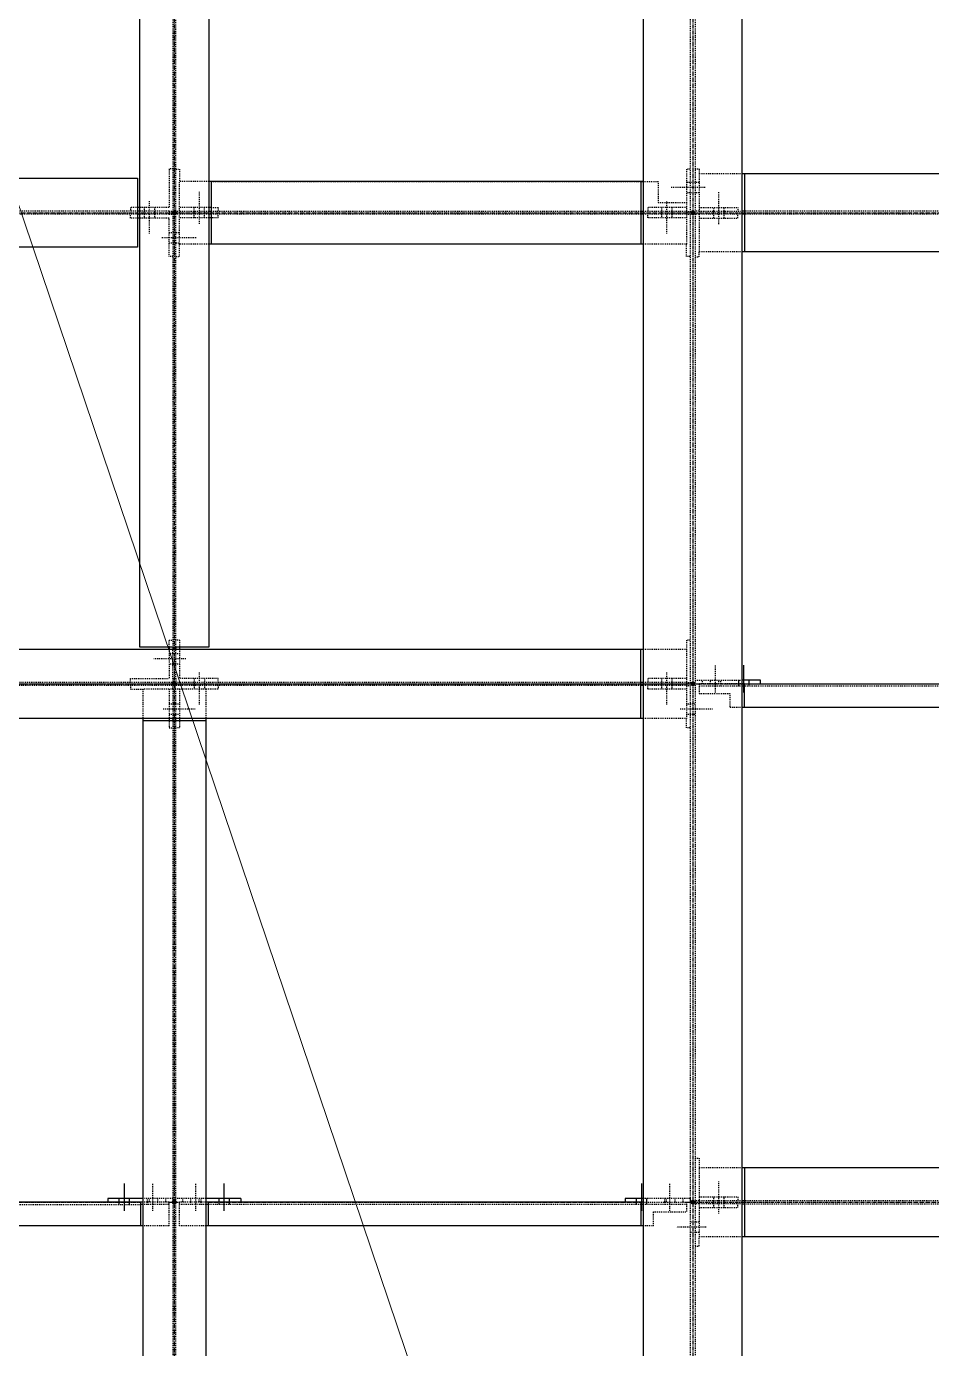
# Model space of a CAD drawing. Header units: millimetres. Extents: x -1319 to 21258, y 11161 to 27532.
# Drawn here: x 7613 to 9533, y 19071 to 21877 of the extents above; entities that cross this region are included whole.
import ezdxf

# ---------------------------------------------------------------- set-up
doc = ezdxf.new("R2010")
doc.units = ezdxf.units.MM
for name, pattern in [('CENTER', [12.7, 7.9375, -1.5875, 1.5875, -1.5875]), ('DXK_LINE_DOT2', [3.9198, 1.9599, -1.9599]), ('DXK_LINE_DOT5', [7.8785, 2.979, -0.9799, 0.9799, -0.9799, 0.9799, -0.9799])]:
    doc.linetypes.add(name, pattern=pattern)
for name, color, linetype in [('1', 7, 'Continuous'), ('2', 7, 'Continuous'), ('4', 7, 'Continuous')]:
    doc.layers.add(name, color=color, linetype=linetype)
doc.layers.add('hoist', color=221, linetype='Continuous', lineweight=9)

# ---------------------------------------------------------------- blocks, each defined once
blk = doc.blocks.new('A$Cfeb8c868')
at = {"layer": '4', "linetype": 'Continuous'}
for points in [[(2200, -2004, -1), (2200, -1996, -1)], [(2200, -2004, -1), (2200, -1996, -1)], [(3300, -2004, -1), (3300, -1996, -1)], [(3300, -2004, -1), (3300, -1996, -1)], [(2200, -3004, -1), (2200, -2996, -1)], [(2200, -3004, -1), (2200, -2996, -1)], [(3300, -3004, -1), (3300, -2996, -1)], [(3300, -3004, -1), (3300, -2996, -1)], [(2200, -4104, -1), (2200, -4096, -1)], [(2200, -4104, -1), (2200, -4096, -1)], [(3300, -4104, -1), (3300, -4096, -1)], [(3300, -4104, -1), (3300, -4096, -1)]]:
    blk.add_hatch(color=4, dxfattribs=at).paths.add_polyline_path(points)
at = {"layer": '1', "color": 4, "linetype": 'DXK_LINE_DOT2'}
for p, q in [((2196.8, -110), (2196.8, -2921.8)), ((3305.4, -110), (3305.4, -4670)), ((2203.2, -2921.8), (2203.2, -497.1)), ((3294.6, -592.8), (3294.6, -4670)), ((2196.8, -1906.8), (2188.8, -1906.8)), ((2188.8, -1906.8), (2188.8, -1988.8)), ((2203.2, -1907.2), (2211.2, -1907.2)), ((2211.2, -1907.2), (2211.2, -1933.4)), ((3294.6, -1907.2), (3286.6, -1907.2)), ((3286.6, -1907.2), (3286.6, -1978.4)), ((3305.4, -1906.7), (3313.4, -1906.7)), ((3313.4, -1906.7), (3313.4, -1917.2)), ((2273.2, -1933.4), (2211.2, -1933.4)), ((2211.2, -2066.6), (2211.2, -1933.4)), ((2278.2, -1933.4), (3226.6, -1933.4)), ((3226.6, -1933.4), (3226.6, -1978.4)), ((3294.6, -1935.7), (3286.6, -1935.7)), ((3305.4, -1935.7), (3294.6, -1935.7)), ((3313.4, -1935.7), (3305.4, -1935.7)), ((3313.4, -1917.2), (3313.4, -2082.8)), ((3405, -1917.2), (3313.4, -1917.2)), ((2253.2, -2023.9), (2253.2, -1955.9)), ((3326.4, -1946.7), (3253.4, -1946.7)), ((3294.6, -1957.7), (3286.6, -1957.7)), ((3305.4, -1957.7), (3294.6, -1957.7)), ((3313.4, -1957.7), (3305.4, -1957.7)), ((3355.4, -2024.3), (3355.4, -1956.3)), ((2106.8, -1988.8), (2106.8, -1996.8)), ((2121.8, -1988.8), (2106.8, -1988.8)), ((2188.8, -1988.8), (2126.8, -1988.8)), ((2135.8, -1988.8), (2135.8, -1996.8)), ((2146.8, -1975.8), (2146.8, -2043.8)), ((2157.8, -1988.8), (2157.8, -1996.8)), ((2273.2, -1989.2), (2211.2, -1989.2)), ((2242.2, -1997.2), (2242.2, -1989.2)), ((2264.2, -1997.2), (2264.2, -1989.2)), ((2278.2, -1989.2), (2293.2, -1989.2)), ((2293.2, -1989.2), (2293.2, -1997.2)), ((3286.6, -1989.2), (3204.6, -1989.2)), ((3204.6, -1989.2), (3204.6, -1997.2)), ((3226.6, -1978.4), (3286.6, -1978.4)), ((3233.6, -1989.2), (3233.6, -1997.2)), ((3244.6, -1976.2), (3244.6, -2044.2)), ((3255.6, -1989.2), (3255.6, -1997.2)), ((3286.6, -1978.4), (3286.6, -2066.6)), ((3313.4, -1988.7), (3395.4, -1988.7)), ((3344.4, -1996.7), (3344.4, -1988.7)), ((3366.4, -1996.7), (3366.4, -1988.7)), ((3395.4, -1988.7), (3395.4, -1996.7)), ((2106.8, -1996.8), (1178.2, -1996.8)), ((2121.8, -2003.2), (1178.2, -2003.2)), ((2188.8, -1996.8), (2106.8, -1996.8)), ((2106.8, -2011.2), (2106.8, -2003.2)), ((2121.8, -2011.2), (2106.8, -2011.2)), ((2121.8, -2003.2), (2126.8, -2003.2)), ((2188.8, -2003.2), (2126.8, -2003.2)), ((2188.8, -2011.2), (2126.8, -2011.2)), ((2135.8, -1996.8), (2135.8, -2003.2)), ((2135.8, -2003.2), (2135.8, -2011.2)), ((2157.8, -1996.8), (2157.8, -2003.2)), ((2157.8, -2003.2), (2157.8, -2011.2)), ((2188.8, -1996.8), (2188.8, -2003.2)), ((2188.8, -1996.8), (2196.8, -1996.8)), ((2188.8, -2003.2), (2196.8, -2003.2)), ((2188.8, -2093.2), (2188.8, -2011.2)), ((2211.2, -1997.2), (2203.2, -1997.2)), ((2211.2, -2002.9), (2203.2, -2002.9)), ((2273.2, -1997.2), (2211.2, -1997.2)), ((2273.2, -2002.9), (2211.2, -2002.9)), ((2273.2, -2010.9), (2211.2, -2010.9)), ((2242.2, -2002.9), (2242.2, -1997.2)), ((2242.2, -2010.9), (2242.2, -2002.9)), ((2264.2, -2002.9), (2264.2, -1997.2)), ((2264.2, -2010.9), (2264.2, -2002.9)), ((2278.2, -1997.2), (2273.2, -1997.2)), ((2278.2, -2002.9), (2273.2, -2002.9)), ((3190, -1997.2), (2278.2, -1997.2)), ((3190, -2002.9), (2278.2, -2002.9)), ((2293.2, -2010.9), (2278.2, -2010.9)), ((2293.2, -2010.9), (2293.2, -2002.9)), ((3286.6, -1997.2), (3195, -1997.2)), ((3286.6, -2002.9), (3195, -2002.9)), ((3204.6, -2010.9), (3204.6, -2002.9)), ((3286.6, -2010.9), (3204.6, -2010.9)), ((3233.6, -1997.2), (3233.6, -2002.9)), ((3233.6, -2002.9), (3233.6, -2010.9)), ((3255.6, -1997.2), (3255.6, -2002.9)), ((3255.6, -2002.9), (3255.6, -2010.9)), ((3286.6, -1997.2), (3294.6, -1997.2)), ((3286.6, -2002.9), (3294.6, -2002.9)), ((3313.4, -1996.7), (3305.4, -1996.7)), ((3313.4, -2003.3), (3305.4, -2003.3)), ((3313.4, -1996.7), (3405, -1996.7)), ((3405, -2003.3), (3313.4, -2003.3)), ((3313.4, -2011.3), (3395.4, -2011.3)), ((3344.4, -2003.3), (3344.4, -1996.7)), ((3344.4, -2011.3), (3344.4, -2003.3)), ((3366.4, -2003.3), (3366.4, -1996.7)), ((3366.4, -2011.3), (3366.4, -2003.3)), ((3395.4, -2011.3), (3395.4, -2003.3)), ((6505, -1996.7), (3410, -1996.7)), ((6505, -2003.3), (3410, -2003.3)), ((2188.8, -2041.9), (2196.8, -2041.9)), ((2196.8, -2041.9), (2203.2, -2041.9)), ((2203.2, -2041.9), (2211.2, -2041.9)), ((2173.6, -2052.9), (2246.6, -2052.9)), ((2188.8, -2063.9), (2196.8, -2063.9)), ((2196.8, -2063.9), (2203.2, -2063.9)), ((2203.2, -2063.9), (2211.2, -2063.9)), ((2273.2, -2066.6), (2211.2, -2066.6)), ((2211.2, -2092.9), (2211.2, -2066.6)), ((3286.6, -2066.6), (3195, -2066.6)), ((3286.6, -2092.9), (3286.6, -2066.6)), ((2196.8, -2093.2), (2188.8, -2093.2)), ((2203.2, -2092.9), (2211.2, -2092.9)), ((3294.6, -2092.9), (3286.6, -2092.9)), ((3305.4, -2093.3), (3313.4, -2093.3)), ((3405, -2082.8), (3313.4, -2082.8)), ((3313.4, -2093.3), (3313.4, -2082.8)), ((2188.8, -2921.8), (2188.8, -2906.8)), ((2188.8, -2906.8), (2196.8, -2906.8)), ((2211.2, -2906.8), (2203.2, -2906.8)), ((2211.2, -2906.8), (2211.2, -2921.8)), ((3294.6, -2906.8), (3286.6, -2906.8)), ((3286.6, -2906.8), (3286.6, -2926.8)), ((2188.8, -2926.8), (2188.8, -2988.8)), ((2196.8, -2935.8), (2188.8, -2935.8)), ((2196.8, -2921.8), (2196.8, -2926.8)), ((2196.8, -2988.8), (2196.8, -2926.8)), ((2203.2, -2935.8), (2196.8, -2935.8)), ((2203.2, -2921.8), (2203.2, -2926.8)), ((2203.2, -2988.8), (2203.2, -2926.8)), ((2211.2, -2935.8), (2203.2, -2935.8)), ((2211.2, -2926.8), (2211.2, -2988.8)), ((3286.6, -2926.8), (3195, -2926.8)), ((3286.6, -2926.8), (3286.6, -3073.2)), ((2224.2, -2946.8), (2156.2, -2946.8)), ((2196.8, -2957.8), (2188.8, -2957.8)), ((2203.2, -2957.8), (2196.8, -2957.8)), ((2211.2, -2957.8), (2203.2, -2957.8)), ((3348.4, -3018), (3348.4, -2960)), ((2293.2, -2996.8), (306, -2996.8)), ((2106.8, -2996.8), (2106.8, -2988.8)), ((2106.8, -2988.8), (2188.8, -2988.8)), ((2196.8, -2988.8), (2203.2, -2988.8)), ((2196.8, -2988.8), (2196.8, -2996.8)), ((2203.2, -2988.8), (2203.2, -2996.8)), ((2293.2, -2988.8), (2211.2, -2988.8)), ((2241.9, -2988.8), (2241.9, -2996.8)), ((2241.9, -2996.8), (2241.9, -3003.2)), ((2252.8, -2975.8), (2252.8, -3043.8)), ((2263.8, -2988.8), (2263.8, -2996.8)), ((2263.8, -2996.8), (2263.8, -3003.2)), ((2293.2, -2996.8), (2293.2, -2988.8)), ((3286.6, -2996.8), (2293.2, -2996.8)), ((3286.6, -2988.8), (3204.6, -2988.8)), ((3204.6, -2988.8), (3204.6, -2996.8)), ((3233.6, -2988.8), (3233.6, -2996.8)), ((3233.6, -2996.8), (3233.6, -3003.2)), ((3244.6, -2975.8), (3244.6, -3043.8)), ((3255.6, -2988.8), (3255.6, -2996.8)), ((3255.6, -2996.8), (3255.6, -3003.2)), ((3286.6, -2996.8), (3294.6, -2996.8)), ((3305.4, -2992), (3405, -2992)), ((3313.4, -3000), (3313.4, -3020)), ((3410, -3000), (3313.4, -3000)), ((3320.4, -3000), (3320.4, -2992)), ((3337.4, -3000), (3337.4, -2992)), ((3337.4, -3005), (3337.4, -3000)), ((3355.4, -3000), (3355.4, -2992)), ((3359.4, -3000), (3359.4, -2992)), ((3359.4, -3005), (3359.4, -3000)), ((3443.4, -3000), (3443.4, -2992)), ((3190, -3003.2), (306, -3003.2)), ((2107.1, -3003.2), (2107.1, -3011.2)), ((2107.1, -3011.2), (2133.4, -3011.2)), ((2133.4, -3011.2), (2133.4, -3078.2)), ((2266.6, -3011.2), (2133.4, -3011.2)), ((2189.1, -3011.2), (2189.1, -3073.2)), ((2197.1, -3011.2), (2197.1, -3003.2)), ((2197.1, -3011.2), (2197.1, -3073.2)), ((2202.8, -3011.2), (2202.8, -3003.2)), ((2202.8, -3011.2), (2202.8, -3073.2)), ((2210.9, -3011.2), (2210.9, -3073.2)), ((2241.9, -3003.2), (2241.9, -3011.2)), ((2263.8, -3003.2), (2263.8, -3011.2)), ((2266.6, -3011.2), (2266.6, -3073.2)), ((2292.8, -3011.2), (2266.6, -3011.2)), ((2292.8, -3003.2), (2292.8, -3011.2)), ((3286.6, -3003.2), (3195, -3003.2)), ((3204.6, -3011.2), (3204.6, -3003.2)), ((3286.6, -3011.2), (3204.6, -3011.2)), ((3233.6, -3003.2), (3233.6, -3011.2)), ((3255.6, -3003.2), (3255.6, -3011.2)), ((3286.6, -3003.2), (3294.6, -3003.2)), ((3405, -3005), (3313.4, -3005)), ((3313.4, -3020), (3378.4, -3020)), ((3378.4, -3020), (3378.4, -3050)), ((3988.8, -3005), (3410, -3005)), ((2176.1, -3053.2), (2244.1, -3053.2)), ((2189.1, -3042.2), (2197.1, -3042.2)), ((2197.1, -3042.2), (2202.8, -3042.2)), ((2202.8, -3042.2), (2210.9, -3042.2)), ((3273.6, -3053.2), (3341.6, -3053.2)), ((3286.6, -3042.2), (3294.6, -3042.2)), ((3294.6, -3042.2), (3305.4, -3042.2)), ((3405, -3050), (3378.4, -3050)), ((2189.1, -3064.2), (2197.1, -3064.2)), ((2189.1, -3078.2), (2189.1, -3093.2)), ((2197.1, -3064.2), (2202.8, -3064.2)), ((2197.1, -3078.2), (2197.1, -3073.2)), ((2197.1, -3078.2), (2197.1, -4670)), ((2202.8, -3064.2), (2210.9, -3064.2)), ((2202.8, -3078.2), (2202.8, -3073.2)), ((2202.8, -3078.2), (2202.8, -4670)), ((2210.9, -3078.2), (2210.9, -3093.2)), ((3286.6, -3073.2), (3190, -3073.2)), ((3286.6, -3064.2), (3294.6, -3064.2)), ((3286.6, -3093.2), (3286.6, -3073.2)), ((3294.6, -3064.2), (3305.4, -3064.2)), ((2189.1, -3093.2), (2197.1, -3093.2)), ((2210.9, -3093.2), (2202.8, -3093.2)), ((3294.6, -3093.2), (3286.6, -3093.2)), ((3305.4, -4006.8), (3313.4, -4006.8)), ((3313.4, -4006.8), (3313.4, -4026.8)), ((3405, -4026.8), (3313.4, -4026.8)), ((3313.4, -4026.8), (3313.4, -4173.2)), ((2154.2, -4118), (2154.2, -4060)), ((2245.8, -4118), (2245.8, -4060)), ((3251.6, -4118), (3251.6, -4060)), ((3355.4, -4124.2), (3355.4, -4056.2)), ((2197.2, -4092), (2133.4, -4092)), ((2143.2, -4100), (2143.2, -4092)), ((2147.2, -4100), (2147.2, -4092)), ((2165.2, -4100), (2165.2, -4092)), ((2182.2, -4100), (2182.2, -4092)), ((2266.6, -4092), (2202.8, -4092)), ((2217.9, -4100), (2217.9, -4092)), ((2234.8, -4100), (2234.8, -4092)), ((2252.8, -4100), (2252.8, -4092)), ((2256.8, -4100), (2256.8, -4092)), ((3294.6, -4092), (3195, -4092)), ((3240.6, -4100), (3240.6, -4092)), ((3244.6, -4100), (3244.6, -4092)), ((3262.6, -4100), (3262.6, -4092)), ((3279.6, -4100), (3279.6, -4092)), ((3294.6, -4092), (3294.6, -4100)), ((3313.4, -4088.8), (3395.4, -4088.8)), ((3344.4, -4096.8), (3344.4, -4088.8)), ((3366.4, -4096.8), (3366.4, -4088.8)), ((3395.4, -4088.8), (3395.4, -4096.8)), ((1171.6, -4105), (2128.4, -4105)), ((2189.2, -4100), (2128.4, -4100)), ((2189.2, -4105), (2133.4, -4105)), ((2143.2, -4105), (2143.2, -4100)), ((2165.2, -4105), (2165.2, -4100)), ((2189.2, -4150), (2189.2, -4100)), ((2271.6, -4100), (2210.9, -4100)), ((2210.9, -4150), (2210.9, -4100)), ((2266.6, -4105), (2210.9, -4105)), ((2234.8, -4105), (2234.8, -4100)), ((2256.8, -4105), (2256.8, -4100)), ((3190, -4105), (2271.6, -4105)), ((3190, -4100), (3286.6, -4100)), ((3286.6, -4105), (3195, -4105)), ((3216.6, -4150), (3216.6, -4120)), ((3216.6, -4120), (3286.6, -4120)), ((3240.6, -4105), (3240.6, -4100)), ((3262.6, -4105), (3262.6, -4100)), ((3286.6, -4100), (3286.6, -4120)), ((3313.4, -4096.8), (3305.4, -4096.8)), ((3313.4, -4103.2), (3305.4, -4103.2)), ((3405, -4096.8), (3313.4, -4096.8)), ((3405, -4103.2), (3313.4, -4103.2)), ((3313.4, -4111.2), (3395.4, -4111.2)), ((3344.4, -4103.2), (3344.4, -4096.8)), ((3344.4, -4111.2), (3344.4, -4103.2)), ((3366.4, -4103.2), (3366.4, -4096.8)), ((3366.4, -4111.2), (3366.4, -4103.2)), ((3395.4, -4111.2), (3395.4, -4103.2)), ((6505, -4096.8), (3410, -4096.8)), ((3410, -4103.2), (6505, -4103.2)), ((2189.2, -4150), (2133.4, -4150)), ((2266.6, -4150), (2210.9, -4150)), ((3216.6, -4150), (3195, -4150)), ((3305.4, -4142.2), (3294.6, -4142.2)), ((3313.4, -4142.2), (3305.4, -4142.2)), ((3328.5, -4153.2), (3265.5, -4153.2)), ((3305.4, -4164.2), (3294.6, -4164.2)), ((3313.4, -4164.2), (3305.4, -4164.2)), ((3405, -4173.2), (3313.4, -4173.2)), ((3313.4, -4193.2), (3313.4, -4173.2)), ((3305.4, -4193.2), (3313.4, -4193.2))]:
    blk.add_line(p, q, dxfattribs=at)
at = {"layer": '2', "color": 4, "linetype": 'Continuous'}
for p, q in [((2126.8, -2921.8), (2126.8, -105)), ((2273.2, -105), (2273.2, -2921.8)), ((3195, -110), (3195, -4675)), ((3405, -4675), (3405, -110)), ((1178.2, -1926.8), (2121.8, -1926.8)), ((2121.8, -1926.8), (2121.8, -2073.2)), ((3195, -1933.4), (2273.2, -1933.4)), ((2278.2, -1933.4), (2278.2, -2066.6)), ((3190, -1933.4), (3190, -2066.6)), ((4830, -1917.2), (3405, -1917.2)), ((3410, -1917.2), (3410, -2082.8)), ((2126.8, -1988.8), (2121.8, -1988.8)), ((2278.2, -1989.2), (2273.2, -1989.2)), ((2126.8, -1996.8), (2121.8, -1996.8)), ((2126.8, -2003.2), (2121.8, -2003.2)), ((2126.8, -2011.2), (2121.8, -2011.2)), ((2278.2, -1997.2), (2273.2, -1997.2)), ((2278.2, -2002.9), (2273.2, -2002.9)), ((2278.2, -2010.9), (2273.2, -2010.9)), ((3195, -1997.2), (3190, -1997.2)), ((3195, -2002.9), (3190, -2002.9)), ((3410, -1996.7), (3405, -1996.7)), ((3410, -2003.3), (3405, -2003.3)), ((2121.8, -2073.2), (1178.2, -2073.2)), ((3195, -2066.6), (2273.2, -2066.6)), ((4830, -2082.8), (3405, -2082.8)), ((3195, -2926.8), (306, -2926.8)), ((2273.2, -2921.8), (2126.8, -2921.8)), ((2188.8, -2921.8), (2188.8, -2926.8)), ((2196.8, -2921.8), (2196.8, -2926.8)), ((2203.2, -2926.8), (2203.2, -2921.8)), ((2211.2, -2921.8), (2211.2, -2926.8)), ((3190, -3073.2), (3190, -2926.8)), ((3408.4, -3018), (3408.4, -2960)), ((3195, -2996.8), (3190, -2996.8)), ((3397.4, -3000), (3397.4, -2992)), ((3397.4, -3005), (3397.4, -3000)), ((3443.4, -2992), (3405, -2992)), ((3410, -3000), (3405, -3000)), ((3410, -3050), (3410, -3000)), ((3410, -3000), (3900, -3000)), ((3419.4, -3000), (3419.4, -2992)), ((3419.4, -3005), (3419.4, -3000)), ((3443.4, -3000), (3443.4, -2992)), ((3195, -3003.2), (3190, -3003.2)), ((3410, -3005), (3405, -3005)), ((3900, -3050), (3405, -3050)), ((3195, -3073.2), (306, -3073.2)), ((2133.4, -3073.2), (2133.4, -4675)), ((2266.6, -3078.2), (2133.4, -3078.2)), ((2189.1, -3073.2), (2189.1, -3078.2)), ((2197.1, -3073.2), (2197.1, -3078.2)), ((2202.8, -3073.2), (2202.8, -3078.2)), ((2210.9, -3073.2), (2210.9, -3078.2)), ((2266.6, -3073.2), (2266.6, -4675)), ((5875, -4026.8), (3405, -4026.8)), ((3410, -4026.8), (3410, -4173.2)), ((2094.2, -4118), (2094.2, -4060)), ((2305.8, -4118), (2305.8, -4060)), ((3191.6, -4118), (3191.6, -4060)), ((2133.4, -4092), (2059.2, -4092)), ((2059.2, -4092), (2059.2, -4100)), ((2083.2, -4100), (2083.2, -4092)), ((2105.2, -4100), (2105.2, -4092)), ((2340.8, -4092), (2266.6, -4092)), ((2294.8, -4100), (2294.8, -4092)), ((2316.8, -4100), (2316.8, -4092)), ((2340.8, -4092), (2340.8, -4100)), ((3195, -4092), (3156.6, -4092)), ((3156.6, -4092), (3156.6, -4100)), ((3180.6, -4100), (3180.6, -4092)), ((3202.6, -4100), (3202.6, -4092)), ((2128.4, -4100), (1171.6, -4100)), ((2083.2, -4105), (2083.2, -4100)), ((2105.2, -4105), (2105.2, -4100)), ((2128.4, -4100), (2128.4, -4150)), ((2133.4, -4100), (2128.4, -4100)), ((2133.4, -4105), (2128.4, -4105)), ((2271.6, -4100), (2266.6, -4100)), ((2271.6, -4105), (2266.6, -4105)), ((3190, -4100), (2271.6, -4100)), ((2271.6, -4100), (2271.6, -4150)), ((2294.8, -4105), (2294.8, -4100)), ((2316.8, -4105), (2316.8, -4100)), ((3180.6, -4105), (3180.6, -4100)), ((3190, -4100), (3190, -4150)), ((3195, -4100), (3190, -4100)), ((3195, -4105), (3190, -4105)), ((3202.6, -4105), (3202.6, -4100)), ((3410, -4096.8), (3405, -4096.8)), ((3405, -4103.2), (3410, -4103.2)), ((2133.4, -4150), (1166.6, -4150)), ((3195, -4150), (2266.6, -4150)), ((5875, -4173.2), (3405, -4173.2))]:
    blk.add_line(p, q, dxfattribs=at)
at = {"layer": '2', "color": 4, "linetype": 'DXK_LINE_DOT5'}
blk.add_line((-5632.2, -3000), (11949.3, -3000), dxfattribs=at)
at = {"layer": '4', "color": 4, "linetype": 'CENTER'}
for p, q in [((2200, 0), (2200, -3000)), ((3300, 0), (3300, -4800)), ((1100, -2000), (2200, -2000)), ((2200, -2000), (3300, -2000)), ((3300, -2000), (6600, -2000)), ((0, -3000), (3300, -3000)), ((2200, -3000), (2200, -4800)), ((3300, -3000), (3313.4, -3000)), ((3410, -3000), (3900, -3000)), ((1171.6, -4100), (2128.4, -4100)), ((2189.2, -4100), (2200, -4100)), ((2200, -4100), (2210.9, -4100)), ((2271.6, -4100), (3190, -4100)), ((3286.6, -4100), (3300, -4100)), ((3300, -4100), (6600, -4100))]:
    blk.add_line(p, q, dxfattribs=at)
at = {"layer": '4', "color": 4, "linetype": 'Continuous'}
for centre in [(2200, -2000), (2200, -2000), (3300, -2000), (3300, -2000), (2200, -3000), (2200, -3000), (3300, -3000), (3300, -3000), (2200, -4100), (2200, -4100), (3300, -4100), (3300, -4100)]:
    blk.add_circle(centre, 4, dxfattribs=at)
blk = doc.blocks.new('A$C8184bacf')
at = {"layer": 'hoist', "color": 1, "lineweight": 0}
blk.add_line((2846.7, -4878, 448149754.8), (1657.6, -1356.1, 448149754.8), dxfattribs=at)

msp = doc.modelspace()

# ---------------------------------------------------------------- block references
for name in ['A$C8184bacf', 'A$Cfeb8c868']:
    msp.add_blockref(name, (5726.8, 23482))

doc.saveas('drawing.dxf')
